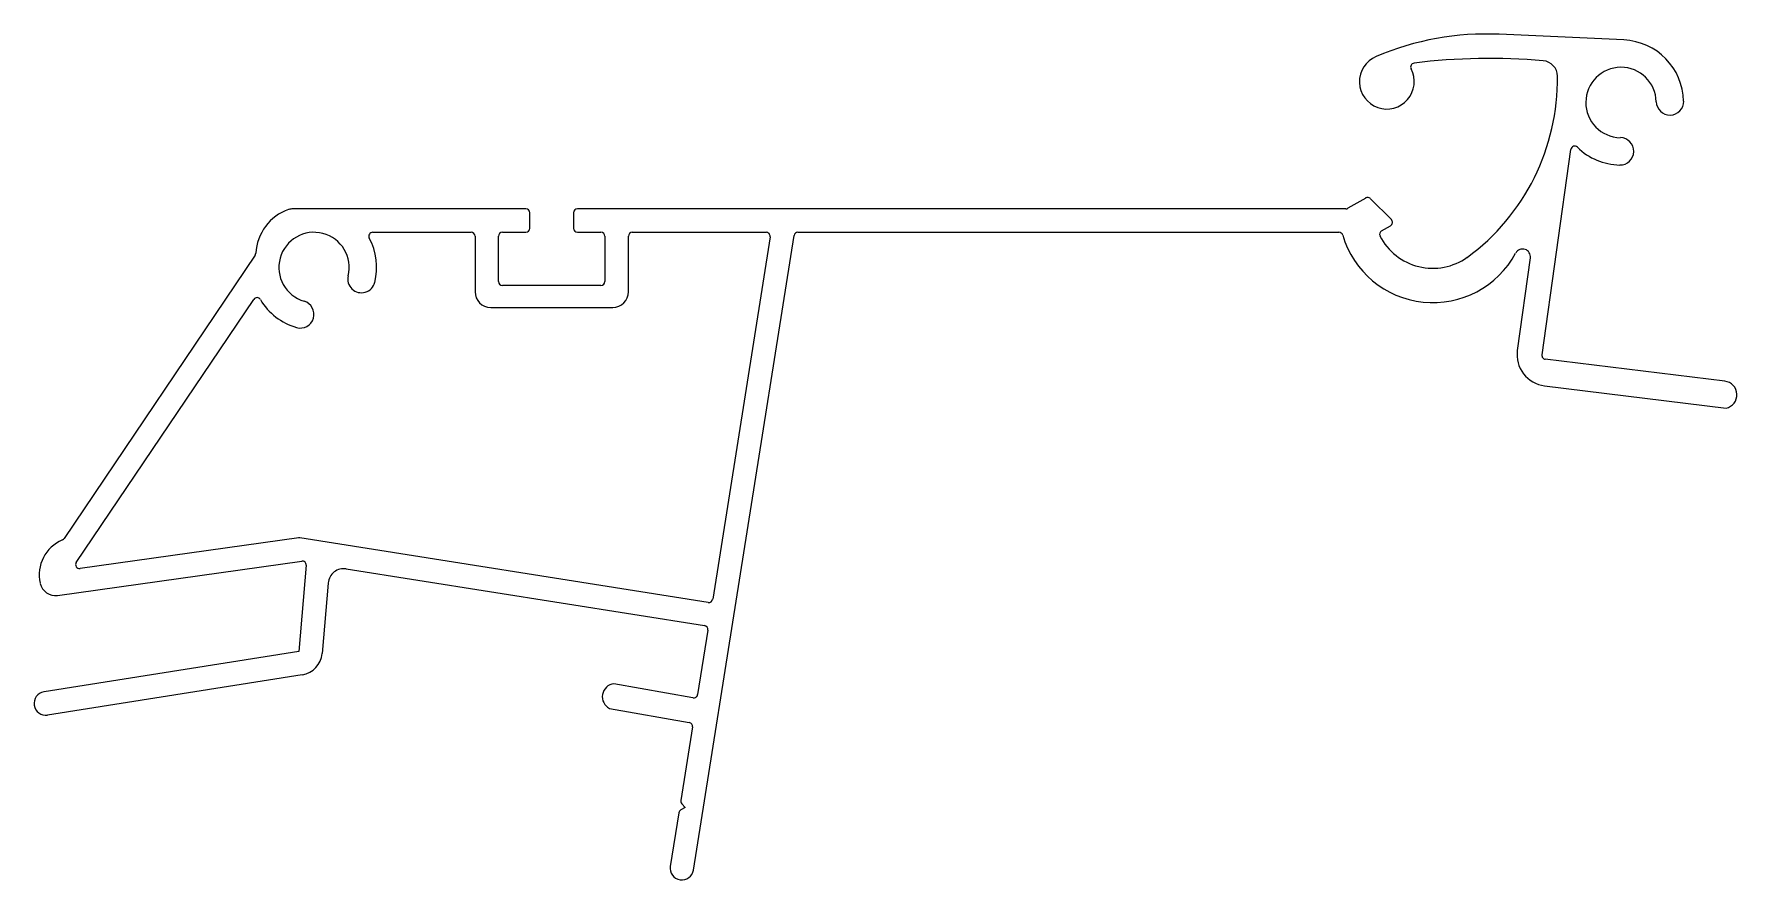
# Model space of a CAD drawing. Extents: x 499 to 608, y 678 to 732.
import ezdxf

# ---------------------------------------------------------------- set-up
doc = ezdxf.new("R2010")
doc.units = 0
doc.layers.get('0').update_dxf_attribs({"linetype": 'CONTINUOUS'})

msp = doc.modelspace()

# ---------------------------------------------------------------- linework, layer by layer
for p, q in [((600.62, 731.84), (592.64, 732.2)), ((595.39, 711.71), (597.23, 724.83)), ((584.12, 721.73), (582.98, 721.08)), ((585.76, 720.36), (584.42, 721.69)), ((530.44, 721.04), (515.54, 721.04)), ((530.69, 719.79), (530.69, 720.79)), ((533.49, 720.79), (533.49, 719.79)), ((582.86, 721.04), (533.74, 721.04)), ((520.65, 719.54), (526.94, 719.54)), ((528.94, 719.54), (530.44, 719.54)), ((533.74, 719.54), (535.24, 719.54)), ((537.24, 719.54), (545.8, 719.54)), ((547.83, 719.54), (582.41, 719.54)), ((585.13, 719.63), (585.7, 719.96)), ((527.19, 719.29), (527.19, 715.74)), ((528.69, 716.39), (528.69, 719.29)), ((535.49, 719.29), (535.49, 716.39)), ((536.99, 715.74), (536.99, 719.29)), ((541.16, 678.76), (547.58, 719.33)), ((546.05, 719.25), (542.38, 696.08)), ((513.14, 718.07), (500.92, 699.96)), ((594.64, 717.9), (593.81, 711.98)), ((501.7, 698.43), (513.05, 715.25)), ((535.24, 716.14), (528.94, 716.14)), ((528.19, 714.74), (535.99, 714.74)), ((607.08, 710.02), (595.6, 711.43)), ((595.55, 709.72), (607.16, 708.29)), ((515.92, 700), (501.94, 698.04)), ((542.09, 695.87), (515.99, 700)), ((500.5, 696.32), (516.11, 698.52)), ((516.4, 698.25), (515.92, 692.73)), ((518.96, 698.02), (541.86, 694.39)), ((517.8, 697.11), (517.41, 692.6)), ((542.07, 694.1), (541.41, 689.98)), ((515.92, 692.73), (499.64, 690.15)), ((516.15, 691.25), (499.87, 688.67)), ((541.12, 689.78), (536.06, 690.67)), ((535.78, 689.09), (540.88, 688.19)), ((541.09, 687.91), (540.34, 683.21)), ((540.63, 682.75), (540.35, 682.61)), ((540.4, 683), (540.63, 682.75)), ((540.22, 682.42), (539.67, 678.99))]:
    msp.add_line(p, q)
for centre, radius, start, end in [((591.84, 714.22), 18, 87.4234, 113.0433), ((600.44, 727.84), 4, 1.2602, 87.4234), ((585.47, 729.17), 1.75, 113.0432, 27.9719), ((587.24, 730.11), 0.25, 97.0896, 207.9719), ((592.07, 691.28), 39.38, 85.0522, 97.0896), ((595.38, 729.51), 1, 0.7509, 85.0522), ((582.22, 729.34), 14.16, 306.3625, 0.7509), ((600.44, 727.84), 2.25, 1.2602, 268.7398), ((603.57, 727.91), 0.875, 181.2602, 1.2602), ((597.48, 724.8), 0.25, 45.7468, 172), ((600.44, 727.84), 4, 225.7468, 268.7398), ((600.38, 724.72), 0.875, 268.7398, 88.7398), ((584.24, 721.52), 0.25, 45, 120), ((516.29, 718.06), 3.11, 109.0962, 177.3981), ((515.54, 720.24), 0.8, 90, 109.0961), ((530.44, 720.79), 0.25, 0, 90), ((533.74, 720.79), 0.25, 90, 180), ((582.86, 721.29), 0.25, 270, 300), ((516.9, 717.29), 2.25, 346.2602, 253.7398), ((520.65, 719.29), 0.25, 90, 208.0725), ((526.94, 719.29), 0.25, 360, 90), ((528.94, 719.29), 0.25, 90, 180), ((530.44, 719.79), 0.25, 270, 0), ((533.74, 719.79), 0.25, 180, 270), ((535.24, 719.29), 0.25, 0, 90), ((537.24, 719.29), 0.25, 90, 180), ((545.8, 719.29), 0.25, 351, 90), ((547.83, 719.29), 0.25, 90, 171), ((582.41, 719.29), 0.25, 16.195, 90), ((585.26, 719.42), 0.25, 120.0001, 207.1533), ((585.58, 720.18), 0.25, 300.0001, 45), ((516.9, 717.29), 4, 346.2602, 28.0725), ((588.41, 721.04), 6, 196.195, 331.8635), ((588.41, 721.04), 3.8, 207.1533, 305.4533), ((594.15, 717.97), 0.5, 352, 151.8635), ((512.93, 718.21), 0.25, 326, 357.3981), ((519.93, 716.55), 0.875, 166.2602, 346.2602), ((528.94, 716.39), 0.25, 180, 270), ((535.24, 716.39), 0.25, 270, 0), ((513.25, 715.11), 0.25, 30.9424, 146), ((516.9, 717.29), 4, 210.9424, 253.7398), ((516.02, 714.29), 0.875, 253.7398, 73.7398), ((528.19, 715.74), 1, 180, 270), ((535.99, 715.74), 1, 270, 360), ((595.79, 711.71), 2, 172, 263), ((595.63, 711.67), 0.25, 172, 263), ((606.97, 709.15), 0.875, 282.4629, 83), ((500.72, 700.1), 0.25, 292.9533, 326), ((515.95, 699.76), 0.25, 81, 98), ((501.76, 697.63), 2.43, 112.9533, 192.734), ((501.91, 698.29), 0.25, 146, 278), ((516.15, 698.27), 0.25, 355.0204, 98), ((518.8, 697.03), 1, 81, 175.0204), ((500.37, 697.31), 1, 192.734, 278), ((542.13, 696.12), 0.25, 261, 351), ((541.82, 694.14), 0.25, 351.0001, 81), ((515.92, 692.73), 1.5, 279.0025, 355.0204), ((499.75, 689.41), 0.75, 99.0025, 279.0025), ((536.16, 689.84), 0.836, 96.7798, 243.1542), ((541.17, 690.02), 0.25, 260, 351.0001), ((540.84, 687.95), 0.25, 351.0001, 80), ((540.46, 682.38), 0.25, 115.9936, 171), ((540.59, 683.17), 0.25, 171.0001, 222.4116), ((540.41, 678.88), 0.75, 171, 351)]:
    msp.add_arc(centre, radius, start, end)

doc.saveas('drawing.dxf')
